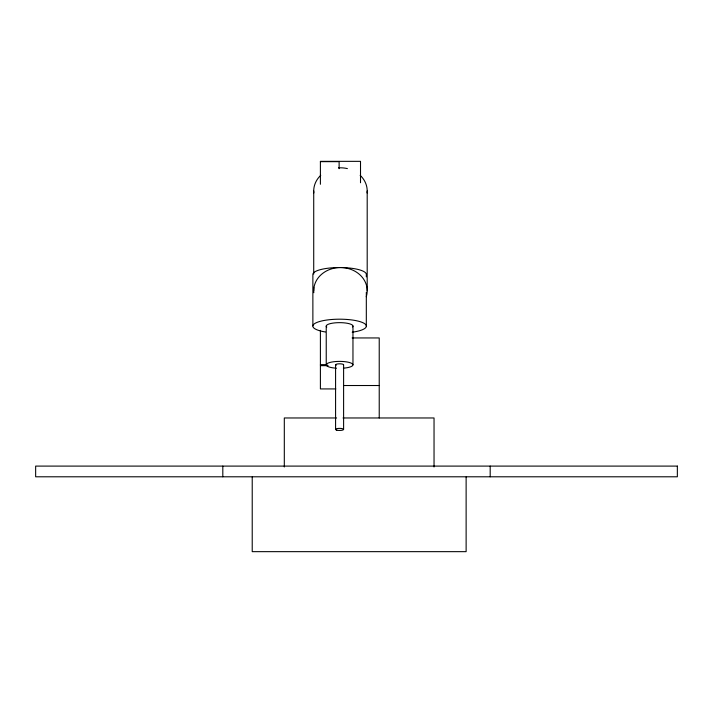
<?xml version="1.0" encoding="UTF-8"?>
<svg xmlns="http://www.w3.org/2000/svg" width="713" height="713" viewBox="0 0 713 713"><rect width="100%" height="100%" fill="white"/><g stroke="black" fill="none" stroke-linecap="round" stroke-linejoin="round"><path stroke-width="1.07" d="M320.404 161.655L339.121 161.655L339.121 168.669M352.124 337.944L379.227 337.944L379.227 417.97M320.404 364.637L327.009 364.637M320.404 365.662L328.114 365.662M343.577 385.519L379.227 385.519M335.814 388.924L320.404 388.924L320.404 330.342M336.607 417.97L284.309 417.97L284.309 466.988M343.024 417.97L434.039 417.97L434.039 466.988M490.188 466.097L490.188 476.792M466.124 477.015L466.124 551.657L252.224 551.657L252.224 477.015M367.195 190.968L367.195 290.699M366.322 276.876L366.322 274.683A26.738 6.916 0 0 0 340.457 267.544A26.738 6.916 0 0 0 312.873 274.238L312.873 325.886M366.322 292.268L366.322 326.331M360.511 182.76L360.511 161.343L320.404 161.343L320.404 184.275M352.962 326.019L352.962 364.753M343.604 364.851L343.604 429.413M335.582 364.851L335.582 429.413M326.233 326.197L326.233 364.94M313.72 190.968L313.72 274.077M313.72 287.375L313.72 290.699M222.812 466.097L222.812 476.792M313.818 292.704A26.738 23.155 0 0 1 342.793 267.625A26.738 23.155 0 0 1 366.286 296.688M360.163 175.318A26.738 23.155 0 0 1 367.097 192.973M313.818 192.973A26.738 23.155 0 0 1 320.752 175.318M338.47 167.876A26.738 23.155 0 0 1 347.374 168.598M325.484 331.991A26.738 6.916 0 0 1 319.682 321.492A26.738 6.916 0 0 1 360.618 321.83A26.738 6.916 0 0 1 352.213 332.213M326.777 327.098A13.369 3.458 0 0 1 339.236 322.65A13.369 3.458 0 0 1 352.596 326.919M336.483 368.211A13.369 3.458 0 0 1 328.443 362.944A13.369 3.458 0 0 1 350.341 362.792A13.369 3.458 0 0 1 343.399 368.166M336.126 365.368A4.011 1.034 0 0 1 339.076 363.817A4.011 1.034 0 0 1 343.47 365.118M677.35 466.097L35.65 466.097L35.65 476.792L677.35 476.792L677.35 466.097M336.759 430.153A4.011 1.034 0 0 0 343.47 429.681A4.011 1.034 0 0 0 338.559 428.415A4.011 1.034 0 0 0 336.759 430.153"/></g></svg>
